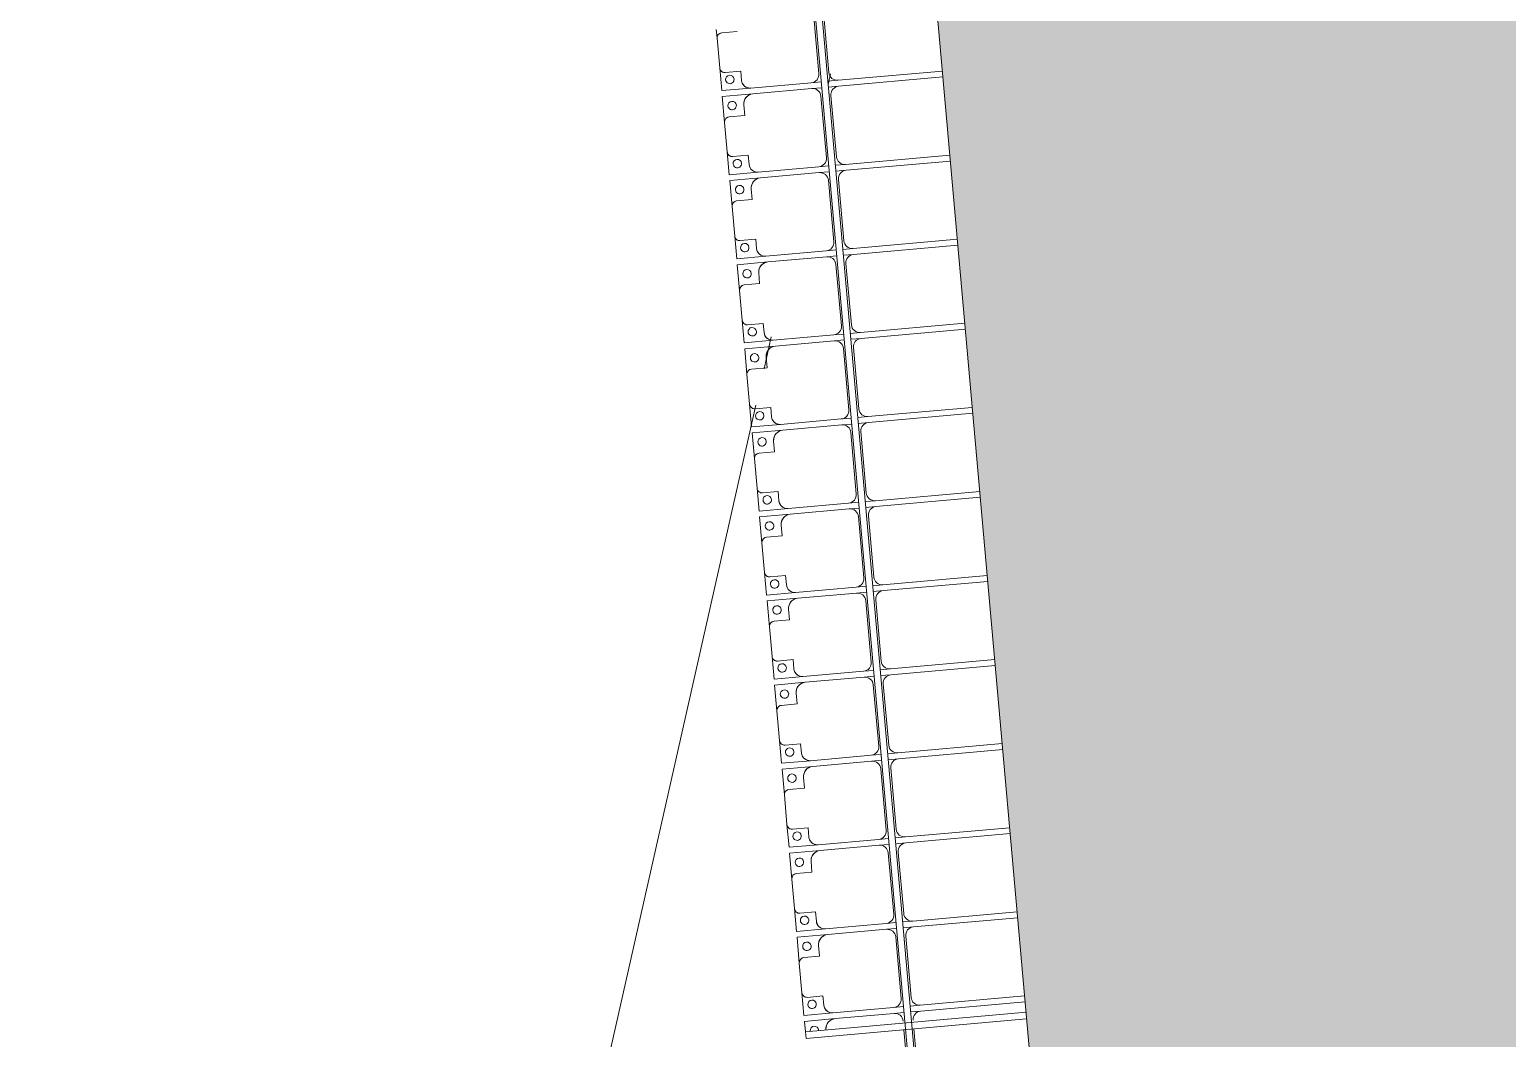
# Model space of a CAD drawing. Header units: millimetres. Extents: x -861324 to 439029, y -308065 to 694685.
# Drawn here: x -85889 to -77136, y 13378 to 19354 of the extents above; entities that cross this region are included whole.
import ezdxf

# ---------------------------------------------------------------- set-up
doc = ezdxf.new("R2010")
doc.units = ezdxf.units.MM
for name, color, linetype, lineweight in [('A-DETL-GENF', 92, 'Continuous', 9), ('A-DETL-THIN', 151, 'Continuous', 9), ('A-GENM', 13, 'Continuous', 9), ('C-TOPO-MINR', 7, 'Continuous', 9), ('S-BEAM', 12, 'Continuous', 9)]:
    doc.layers.add(name, color=color, linetype=linetype, lineweight=lineweight)

# ---------------------------------------------------------------- blocks, each defined once
blk = doc.blocks.new('Dải phao đi lại kèm đỡ invester - DẢI PHAO ĐI LẠI-19658-BỐ TRÍ BÈ PIN HỒ BẢN MÒNG')
at = {"layer": 'A-GENM', "color": 7}
for p, q in [((145223.4, -620.3), (145223.4, 0)), ((145258.4, 0), (145258.4, -620.3)), ((146223.4, -620.3), (146223.4, 0)), ((146723.4, -620.3), (146723.4, 0)), ((146758.4, 0), (146758.4, -620.3)), ((147723.4, -620.3), (147723.4, 0)), ((147758.4, 0), (147758.4, -620.3)), ((148723.4, -620.3), (148723.4, 0)), ((148758.4, 0), (148758.4, -620.3)), ((149723.4, -620.3), (149723.4, 0)), ((149758.4, 0), (149758.4, -620.3)), ((150258.4, 0), (150258.4, -620.3)), ((144723.4, -620.3), (144723.4, 0)), ((144758.4, 0), (144758.4, -620.3)), ((145723.4, -620.3), (145723.4, 0)), ((145758.4, 0), (145758.4, -620.3)), ((146258.4, 0), (146258.4, -620.3)), ((147223.4, -620.3), (147223.4, 0)), ((147258.4, 0), (147258.4, -620.3)), ((148223.4, -620.3), (148223.4, 0)), ((148258.4, 0), (148258.4, -620.3)), ((149223.4, -620.3), (149223.4, 0)), ((149258.4, 0), (149258.4, -620.3)), ((150223.4, -620.3), (150223.4, 0)), ((144360, -670.3), (144673.4, -670.3)), ((144723.4, -620.3), (144723.4, -681.1)), ((144758.4, -681.1), (144758.4, -620.3)), ((144808.4, -670.3), (145173.4, -670.3)), ((145223.4, -620.3), (145223.4, -681.1)), ((145258.4, -681.1), (145258.4, -620.3)), ((145308.4, -670.3), (145673.4, -670.3)), ((145723.4, -620.3), (145723.4, -681.1)), ((145758.4, -681.1), (145758.4, -620.3)), ((145808.4, -670.3), (146173.4, -670.3)), ((146223.4, -620.3), (146223.4, -681.1)), ((146258.4, -681.1), (146258.4, -620.3)), ((146308.4, -670.3), (146673.4, -670.3)), ((146723.4, -620.3), (146723.4, -681.1)), ((146758.4, -681.1), (146758.4, -620.3)), ((146808.4, -670.3), (147173.4, -670.3)), ((147223.4, -620.3), (147223.4, -681.1)), ((147258.4, -681.1), (147258.4, -620.3)), ((147308.4, -670.3), (147673.4, -670.3)), ((147723.4, -620.3), (147723.4, -681.1)), ((147758.4, -681.1), (147758.4, -620.3)), ((147808.4, -670.3), (148173.4, -670.3)), ((148223.4, -620.3), (148223.4, -681.1)), ((148258.4, -681.1), (148258.4, -620.3)), ((148308.4, -670.3), (148673.4, -670.3)), ((148723.4, -620.3), (148723.4, -681.1)), ((148758.4, -681.1), (148758.4, -620.3)), ((148808.4, -670.3), (149173.4, -670.3)), ((149223.4, -620.3), (149223.4, -681.1)), ((149258.4, -681.1), (149258.4, -620.3)), ((149308.4, -670.3), (149673.4, -670.3)), ((149723.4, -620.3), (149723.4, -681.1)), ((149758.4, -681.1), (149758.4, -620.3)), ((149808.4, -670.3), (150173.4, -670.3)), ((150223.4, -620.3), (150223.4, -681.1)), ((150258.4, -681.1), (150258.4, -620.3)), ((150360, -670.3), (150673.4, -670.3)), ((144673.4, -729.7), (144360, -729.7)), ((144723.4, -721.1), (144723.4, -779.7)), ((144723.4, -1139.7), (144723.4, -779.7)), ((144758.4, -779.7), (144758.4, -721.1)), ((144758.4, -779.7), (144758.4, -1129.7)), ((145173.4, -729.7), (144808.4, -729.7)), ((145223.4, -721.1), (145223.4, -779.7)), ((145223.4, -1139.7), (145223.4, -779.7)), ((145258.4, -779.7), (145258.4, -721.1)), ((145258.4, -779.7), (145258.4, -1129.7)), ((145673.4, -729.7), (145308.4, -729.7)), ((145723.4, -721.1), (145723.4, -779.7)), ((145723.4, -1139.7), (145723.4, -779.7)), ((145758.4, -779.7), (145758.4, -721.1)), ((145758.4, -779.7), (145758.4, -1129.7)), ((146173.4, -729.7), (145808.4, -729.7)), ((146223.4, -721.1), (146223.4, -779.7)), ((146223.4, -1139.7), (146223.4, -779.7)), ((146258.4, -779.7), (146258.4, -721.1)), ((146258.4, -779.7), (146258.4, -1129.7)), ((146673.4, -729.7), (146308.4, -729.7)), ((146723.4, -721.1), (146723.4, -779.7)), ((146723.4, -1139.7), (146723.4, -779.7)), ((146758.4, -779.7), (146758.4, -721.1)), ((146758.4, -779.7), (146758.4, -1129.7)), ((147173.4, -729.7), (146808.4, -729.7)), ((147223.4, -721.1), (147223.4, -779.7)), ((147223.4, -1139.7), (147223.4, -779.7)), ((147258.4, -779.7), (147258.4, -721.1)), ((147258.4, -779.7), (147258.4, -1129.7)), ((147673.4, -729.7), (147308.4, -729.7)), ((147723.4, -721.1), (147723.4, -779.7)), ((147723.4, -1139.7), (147723.4, -779.7)), ((147758.4, -779.7), (147758.4, -721.1)), ((147758.4, -779.7), (147758.4, -1129.7)), ((148173.4, -729.7), (147808.4, -729.7)), ((148223.4, -721.1), (148223.4, -779.7)), ((148223.4, -1139.7), (148223.4, -779.7)), ((148258.4, -779.7), (148258.4, -721.1)), ((148258.4, -779.7), (148258.4, -1129.7)), ((148673.4, -729.7), (148308.4, -729.7)), ((148723.4, -721.1), (148723.4, -779.7)), ((148723.4, -1139.7), (148723.4, -779.7)), ((148758.4, -779.7), (148758.4, -721.1)), ((148758.4, -779.7), (148758.4, -1129.7)), ((149173.4, -729.7), (148808.4, -729.7)), ((149223.4, -721.1), (149223.4, -779.7)), ((149223.4, -1139.7), (149223.4, -779.7)), ((149258.4, -779.7), (149258.4, -721.1)), ((149258.4, -779.7), (149258.4, -1129.7)), ((149673.4, -729.7), (149308.4, -729.7)), ((149723.4, -721.1), (149723.4, -779.7)), ((149723.4, -1139.7), (149723.4, -779.7)), ((149758.4, -779.7), (149758.4, -721.1)), ((149758.4, -779.7), (149758.4, -1129.7)), ((150173.4, -729.7), (149808.4, -729.7)), ((150223.4, -721.1), (150223.4, -779.7)), ((150223.4, -1139.7), (150223.4, -779.7)), ((150258.4, -779.7), (150258.4, -721.1)), ((150258.4, -779.7), (150258.4, -1129.7)), ((150673.4, -729.7), (150360, -729.7)), ((144381.8, -1189.7), (144381.8, -1282.2)), ((144618.2, -1282.2), (144618.2, -1189.7)), ((144618.2, -1189.7), (144673.4, -1189.7)), ((144818.4, -1189.7), (144881.8, -1189.7)), ((144881.8, -1189.7), (144881.8, -1282.2)), ((145118.2, -1282.2), (145118.2, -1189.7)), ((145118.2, -1189.7), (145173.4, -1189.7)), ((145318.4, -1189.7), (145381.8, -1189.7)), ((145381.8, -1189.7), (145381.8, -1282.2)), ((145618.2, -1282.2), (145618.2, -1189.7)), ((145618.2, -1189.7), (145673.4, -1189.7)), ((145818.4, -1189.7), (145881.8, -1189.7)), ((145881.8, -1189.7), (145881.8, -1282.2)), ((146118.2, -1282.2), (146118.2, -1189.7)), ((146118.2, -1189.7), (146173.4, -1189.7)), ((146318.4, -1189.7), (146381.8, -1189.7)), ((146381.8, -1189.7), (146381.8, -1282.2)), ((146618.2, -1282.2), (146618.2, -1189.7)), ((146618.2, -1189.7), (146673.4, -1189.7)), ((146818.4, -1189.7), (146881.8, -1189.7)), ((146881.8, -1189.7), (146881.8, -1282.2)), ((147118.2, -1282.2), (147118.2, -1189.7)), ((147118.2, -1189.7), (147173.4, -1189.7)), ((147318.4, -1189.7), (147381.8, -1189.7)), ((147381.8, -1189.7), (147381.8, -1282.2)), ((147618.2, -1282.2), (147618.2, -1189.7)), ((147618.2, -1189.7), (147673.4, -1189.7)), ((147818.4, -1189.7), (147881.8, -1189.7)), ((147881.8, -1189.7), (147881.8, -1282.2)), ((148118.2, -1282.2), (148118.2, -1189.7)), ((148118.2, -1189.7), (148173.4, -1189.7)), ((148318.4, -1189.7), (148381.8, -1189.7)), ((148381.8, -1189.7), (148381.8, -1282.2)), ((148618.2, -1282.2), (148618.2, -1189.7)), ((148618.2, -1189.7), (148673.4, -1189.7)), ((148818.4, -1189.7), (148881.8, -1189.7)), ((148881.8, -1189.7), (148881.8, -1282.2)), ((149118.2, -1282.2), (149118.2, -1189.7)), ((149118.2, -1189.7), (149173.4, -1189.7)), ((149318.4, -1189.7), (149381.8, -1189.7)), ((149381.8, -1189.7), (149381.8, -1282.2)), ((149618.2, -1282.2), (149618.2, -1189.7)), ((149618.2, -1189.7), (149673.4, -1189.7)), ((149818.4, -1189.7), (149881.8, -1189.7)), ((149881.8, -1189.7), (149881.8, -1282.2)), ((150118.2, -1282.2), (150118.2, -1189.7)), ((150118.2, -1189.7), (150173.4, -1189.7)), ((144411.8, -1312.2), (144588.2, -1312.2)), ((144911.8, -1312.2), (145088.2, -1312.2)), ((145411.8, -1312.2), (145588.2, -1312.2)), ((145911.8, -1312.2), (146088.2, -1312.2)), ((146411.8, -1312.2), (146588.2, -1312.2)), ((146911.8, -1312.2), (147088.2, -1312.2)), ((147411.8, -1312.2), (147588.2, -1312.2)), ((147911.8, -1312.2), (148088.2, -1312.2)), ((148411.8, -1312.2), (148588.2, -1312.2)), ((148911.8, -1312.2), (149088.2, -1312.2)), ((149411.8, -1312.2), (149588.2, -1312.2)), ((149911.8, -1312.2), (150088.2, -1312.2))]:
    blk.add_line(p, q, dxfattribs=at)
at = {"layer": 'A-GENM', "color": 9}
for p, q in [((144723.4, -620.3), (144723.4, -681.1)), ((144758.4, -681.1), (144758.4, -620.3)), ((145223.4, -620.3), (145223.4, -681.1)), ((145258.4, -681.1), (145258.4, -620.3)), ((145723.4, -620.3), (145723.4, -681.1)), ((145758.4, -681.1), (145758.4, -620.3)), ((146223.4, -620.3), (146223.4, -681.1)), ((146258.4, -681.1), (146258.4, -620.3)), ((146723.4, -620.3), (146723.4, -681.1)), ((146758.4, -681.1), (146758.4, -620.3)), ((147223.4, -620.3), (147223.4, -681.1)), ((147258.4, -681.1), (147258.4, -620.3)), ((147723.4, -620.3), (147723.4, -681.1)), ((147758.4, -681.1), (147758.4, -620.3)), ((148223.4, -620.3), (148223.4, -681.1)), ((148258.4, -681.1), (148258.4, -620.3)), ((148723.4, -620.3), (148723.4, -681.1)), ((148758.4, -681.1), (148758.4, -620.3)), ((149223.4, -620.3), (149223.4, -681.1)), ((149258.4, -681.1), (149258.4, -620.3)), ((149723.4, -620.3), (149723.4, -681.1)), ((149758.4, -681.1), (149758.4, -620.3)), ((150223.4, -620.3), (150223.4, -681.1)), ((150258.4, -681.1), (150258.4, -620.3)), ((144723.4, -721.1), (144723.4, -779.7)), ((144758.4, -779.7), (144758.4, -721.1)), ((145223.4, -721.1), (145223.4, -779.7)), ((145258.4, -779.7), (145258.4, -721.1)), ((145723.4, -721.1), (145723.4, -779.7)), ((145758.4, -779.7), (145758.4, -721.1)), ((146223.4, -721.1), (146223.4, -779.7)), ((146258.4, -779.7), (146258.4, -721.1)), ((146723.4, -721.1), (146723.4, -779.7)), ((146758.4, -779.7), (146758.4, -721.1)), ((147223.4, -721.1), (147223.4, -779.7)), ((147258.4, -779.7), (147258.4, -721.1)), ((147723.4, -721.1), (147723.4, -779.7)), ((147758.4, -779.7), (147758.4, -721.1)), ((148223.4, -721.1), (148223.4, -779.7)), ((148258.4, -779.7), (148258.4, -721.1)), ((148723.4, -721.1), (148723.4, -779.7)), ((148758.4, -779.7), (148758.4, -721.1)), ((149223.4, -721.1), (149223.4, -779.7)), ((149258.4, -779.7), (149258.4, -721.1)), ((149723.4, -721.1), (149723.4, -779.7)), ((149758.4, -779.7), (149758.4, -721.1)), ((150223.4, -721.1), (150223.4, -779.7)), ((150258.4, -779.7), (150258.4, -721.1)), ((144758.4, -1312.2), (144758.4, -1129.7)), ((144758.4, -1129.7), (144758.4, -1312.2)), ((145258.4, -1312.2), (145258.4, -1129.7)), ((145258.4, -1129.7), (145258.4, -1312.2)), ((145758.4, -1312.2), (145758.4, -1129.7)), ((145758.4, -1129.7), (145758.4, -1312.2)), ((146258.4, -1312.2), (146258.4, -1129.7)), ((146258.4, -1129.7), (146258.4, -1312.2)), ((146758.4, -1312.2), (146758.4, -1129.7)), ((146758.4, -1129.7), (146758.4, -1312.2)), ((147258.4, -1312.2), (147258.4, -1129.7)), ((147258.4, -1129.7), (147258.4, -1312.2)), ((147758.4, -1312.2), (147758.4, -1129.7)), ((147758.4, -1129.7), (147758.4, -1312.2)), ((148258.4, -1312.2), (148258.4, -1129.7)), ((148258.4, -1129.7), (148258.4, -1312.2)), ((148758.4, -1312.2), (148758.4, -1129.7)), ((148758.4, -1129.7), (148758.4, -1312.2)), ((149258.4, -1312.2), (149258.4, -1129.7)), ((149258.4, -1129.7), (149258.4, -1312.2)), ((149758.4, -1312.2), (149758.4, -1129.7)), ((149758.4, -1129.7), (149758.4, -1312.2)), ((150258.4, -1312.2), (150258.4, -1129.7)), ((150258.4, -1129.7), (150258.4, -1312.2)), ((144381.8, -1282.2), (144381.8, -1189.7)), ((144381.8, -1189.7), (144381.8, -1282.2)), ((144381.8, -1282.2), (144381.8, -1189.7)), ((144673.4, -1189.7), (144618.2, -1189.7)), ((144618.2, -1189.7), (144618.2, -1282.2)), ((144618.2, -1282.2), (144618.2, -1189.7)), ((144618.2, -1189.7), (144618.2, -1282.2)), ((144618.2, -1189.7), (144673.4, -1189.7)), ((144673.4, -1189.7), (144618.2, -1189.7)), ((144723.4, -1139.7), (144723.4, -1312.2)), ((144723.4, -1312.2), (144723.4, -1139.7)), ((144881.8, -1189.7), (144818.4, -1189.7)), ((144818.4, -1189.7), (144881.8, -1189.7)), ((144881.8, -1189.7), (144818.4, -1189.7)), ((144881.8, -1282.2), (144881.8, -1189.7)), ((144881.8, -1189.7), (144881.8, -1282.2)), ((144881.8, -1282.2), (144881.8, -1189.7)), ((145173.4, -1189.7), (145118.2, -1189.7)), ((145118.2, -1189.7), (145118.2, -1282.2)), ((145118.2, -1282.2), (145118.2, -1189.7)), ((145118.2, -1189.7), (145118.2, -1282.2)), ((145118.2, -1189.7), (145173.4, -1189.7)), ((145173.4, -1189.7), (145118.2, -1189.7)), ((145223.4, -1139.7), (145223.4, -1312.2)), ((145223.4, -1312.2), (145223.4, -1139.7)), ((145381.8, -1189.7), (145318.4, -1189.7)), ((145318.4, -1189.7), (145381.8, -1189.7)), ((145381.8, -1189.7), (145318.4, -1189.7)), ((145381.8, -1282.2), (145381.8, -1189.7)), ((145381.8, -1189.7), (145381.8, -1282.2)), ((145381.8, -1282.2), (145381.8, -1189.7)), ((145673.4, -1189.7), (145618.2, -1189.7)), ((145618.2, -1189.7), (145618.2, -1282.2)), ((145618.2, -1282.2), (145618.2, -1189.7)), ((145618.2, -1189.7), (145618.2, -1282.2)), ((145618.2, -1189.7), (145673.4, -1189.7)), ((145673.4, -1189.7), (145618.2, -1189.7)), ((145723.4, -1139.7), (145723.4, -1312.2)), ((145723.4, -1312.2), (145723.4, -1139.7)), ((145881.8, -1189.7), (145818.4, -1189.7)), ((145818.4, -1189.7), (145881.8, -1189.7)), ((145881.8, -1189.7), (145818.4, -1189.7)), ((145881.8, -1282.2), (145881.8, -1189.7)), ((145881.8, -1189.7), (145881.8, -1282.2)), ((145881.8, -1282.2), (145881.8, -1189.7)), ((146173.4, -1189.7), (146118.2, -1189.7)), ((146118.2, -1189.7), (146118.2, -1282.2)), ((146118.2, -1282.2), (146118.2, -1189.7)), ((146118.2, -1189.7), (146118.2, -1282.2)), ((146118.2, -1189.7), (146173.4, -1189.7)), ((146173.4, -1189.7), (146118.2, -1189.7)), ((146223.4, -1139.7), (146223.4, -1312.2)), ((146223.4, -1312.2), (146223.4, -1139.7)), ((146381.8, -1189.7), (146318.4, -1189.7)), ((146318.4, -1189.7), (146381.8, -1189.7)), ((146381.8, -1189.7), (146318.4, -1189.7)), ((146381.8, -1282.2), (146381.8, -1189.7)), ((146381.8, -1189.7), (146381.8, -1282.2)), ((146381.8, -1282.2), (146381.8, -1189.7)), ((146673.4, -1189.7), (146618.2, -1189.7)), ((146618.2, -1189.7), (146618.2, -1282.2)), ((146618.2, -1282.2), (146618.2, -1189.7)), ((146618.2, -1189.7), (146618.2, -1282.2)), ((146618.2, -1189.7), (146673.4, -1189.7)), ((146673.4, -1189.7), (146618.2, -1189.7)), ((146723.4, -1139.7), (146723.4, -1312.2)), ((146723.4, -1312.2), (146723.4, -1139.7)), ((146881.8, -1189.7), (146818.4, -1189.7)), ((146818.4, -1189.7), (146881.8, -1189.7)), ((146881.8, -1189.7), (146818.4, -1189.7)), ((146881.8, -1282.2), (146881.8, -1189.7)), ((146881.8, -1189.7), (146881.8, -1282.2)), ((146881.8, -1282.2), (146881.8, -1189.7)), ((147173.4, -1189.7), (147118.2, -1189.7)), ((147118.2, -1189.7), (147118.2, -1282.2)), ((147118.2, -1282.2), (147118.2, -1189.7)), ((147118.2, -1189.7), (147118.2, -1282.2)), ((147118.2, -1189.7), (147173.4, -1189.7)), ((147173.4, -1189.7), (147118.2, -1189.7)), ((147223.4, -1139.7), (147223.4, -1312.2)), ((147223.4, -1312.2), (147223.4, -1139.7)), ((147381.8, -1189.7), (147318.4, -1189.7)), ((147318.4, -1189.7), (147381.8, -1189.7)), ((147381.8, -1189.7), (147318.4, -1189.7)), ((147381.8, -1282.2), (147381.8, -1189.7)), ((147381.8, -1189.7), (147381.8, -1282.2)), ((147381.8, -1282.2), (147381.8, -1189.7)), ((147673.4, -1189.7), (147618.2, -1189.7)), ((147618.2, -1189.7), (147618.2, -1282.2)), ((147618.2, -1282.2), (147618.2, -1189.7)), ((147618.2, -1189.7), (147618.2, -1282.2)), ((147618.2, -1189.7), (147673.4, -1189.7)), ((147673.4, -1189.7), (147618.2, -1189.7)), ((147723.4, -1139.7), (147723.4, -1312.2)), ((147723.4, -1312.2), (147723.4, -1139.7)), ((147881.8, -1189.7), (147818.4, -1189.7)), ((147818.4, -1189.7), (147881.8, -1189.7)), ((147881.8, -1189.7), (147818.4, -1189.7)), ((147881.8, -1282.2), (147881.8, -1189.7)), ((147881.8, -1189.7), (147881.8, -1282.2)), ((147881.8, -1282.2), (147881.8, -1189.7)), ((148173.4, -1189.7), (148118.2, -1189.7)), ((148118.2, -1189.7), (148118.2, -1282.2)), ((148118.2, -1282.2), (148118.2, -1189.7)), ((148118.2, -1189.7), (148118.2, -1282.2)), ((148118.2, -1189.7), (148173.4, -1189.7)), ((148173.4, -1189.7), (148118.2, -1189.7)), ((148223.4, -1139.7), (148223.4, -1312.2)), ((148223.4, -1312.2), (148223.4, -1139.7)), ((148381.8, -1189.7), (148318.4, -1189.7)), ((148318.4, -1189.7), (148381.8, -1189.7)), ((148381.8, -1189.7), (148318.4, -1189.7)), ((148381.8, -1282.2), (148381.8, -1189.7)), ((148381.8, -1189.7), (148381.8, -1282.2)), ((148381.8, -1282.2), (148381.8, -1189.7)), ((148673.4, -1189.7), (148618.2, -1189.7)), ((148618.2, -1189.7), (148618.2, -1282.2)), ((148618.2, -1282.2), (148618.2, -1189.7)), ((148618.2, -1189.7), (148618.2, -1282.2)), ((148618.2, -1189.7), (148673.4, -1189.7)), ((148673.4, -1189.7), (148618.2, -1189.7)), ((148723.4, -1139.7), (148723.4, -1312.2)), ((148723.4, -1312.2), (148723.4, -1139.7)), ((148881.8, -1189.7), (148818.4, -1189.7)), ((148818.4, -1189.7), (148881.8, -1189.7)), ((148881.8, -1189.7), (148818.4, -1189.7)), ((148881.8, -1282.2), (148881.8, -1189.7)), ((148881.8, -1189.7), (148881.8, -1282.2)), ((148881.8, -1282.2), (148881.8, -1189.7)), ((149173.4, -1189.7), (149118.2, -1189.7)), ((149118.2, -1189.7), (149118.2, -1282.2)), ((149118.2, -1282.2), (149118.2, -1189.7)), ((149118.2, -1189.7), (149118.2, -1282.2)), ((149118.2, -1189.7), (149173.4, -1189.7)), ((149173.4, -1189.7), (149118.2, -1189.7)), ((149223.4, -1139.7), (149223.4, -1312.2)), ((149223.4, -1312.2), (149223.4, -1139.7)), ((149381.8, -1189.7), (149318.4, -1189.7)), ((149318.4, -1189.7), (149381.8, -1189.7)), ((149381.8, -1189.7), (149318.4, -1189.7)), ((149381.8, -1282.2), (149381.8, -1189.7)), ((149381.8, -1189.7), (149381.8, -1282.2)), ((149381.8, -1282.2), (149381.8, -1189.7)), ((149673.4, -1189.7), (149618.2, -1189.7)), ((149618.2, -1189.7), (149618.2, -1282.2)), ((149618.2, -1282.2), (149618.2, -1189.7)), ((149618.2, -1189.7), (149618.2, -1282.2)), ((149618.2, -1189.7), (149673.4, -1189.7)), ((149673.4, -1189.7), (149618.2, -1189.7)), ((149723.4, -1139.7), (149723.4, -1312.2)), ((149723.4, -1312.2), (149723.4, -1139.7)), ((149881.8, -1189.7), (149818.4, -1189.7)), ((149818.4, -1189.7), (149881.8, -1189.7)), ((149881.8, -1189.7), (149818.4, -1189.7)), ((149881.8, -1282.2), (149881.8, -1189.7)), ((149881.8, -1189.7), (149881.8, -1282.2)), ((149881.8, -1282.2), (149881.8, -1189.7)), ((150173.4, -1189.7), (150118.2, -1189.7)), ((150118.2, -1189.7), (150118.2, -1282.2)), ((150118.2, -1282.2), (150118.2, -1189.7)), ((150118.2, -1189.7), (150118.2, -1282.2)), ((150118.2, -1189.7), (150173.4, -1189.7)), ((150173.4, -1189.7), (150118.2, -1189.7)), ((150223.4, -1139.7), (150223.4, -1312.2)), ((150223.4, -1312.2), (150223.4, -1139.7)), ((144411.8, -1312.2), (144360, -1312.2)), ((144360, -1312.2), (144411.8, -1312.2)), ((144723.4, -1312.2), (144588.2, -1312.2)), ((144588.2, -1312.2), (144723.4, -1312.2)), ((144911.8, -1312.2), (144758.4, -1312.2)), ((144758.4, -1312.2), (144911.8, -1312.2)), ((145223.4, -1312.2), (145088.2, -1312.2)), ((145088.2, -1312.2), (145223.4, -1312.2)), ((145411.8, -1312.2), (145258.4, -1312.2)), ((145258.4, -1312.2), (145411.8, -1312.2)), ((145723.4, -1312.2), (145588.2, -1312.2)), ((145588.2, -1312.2), (145723.4, -1312.2)), ((145911.8, -1312.2), (145758.4, -1312.2)), ((145758.4, -1312.2), (145911.8, -1312.2)), ((146223.4, -1312.2), (146088.2, -1312.2)), ((146088.2, -1312.2), (146223.4, -1312.2)), ((146411.8, -1312.2), (146258.4, -1312.2)), ((146258.4, -1312.2), (146411.8, -1312.2)), ((146723.4, -1312.2), (146588.2, -1312.2)), ((146588.2, -1312.2), (146723.4, -1312.2)), ((146911.8, -1312.2), (146758.4, -1312.2)), ((146758.4, -1312.2), (146911.8, -1312.2)), ((147223.4, -1312.2), (147088.2, -1312.2)), ((147088.2, -1312.2), (147223.4, -1312.2)), ((147411.8, -1312.2), (147258.4, -1312.2)), ((147258.4, -1312.2), (147411.8, -1312.2)), ((147723.4, -1312.2), (147588.2, -1312.2)), ((147588.2, -1312.2), (147723.4, -1312.2)), ((147911.8, -1312.2), (147758.4, -1312.2)), ((147758.4, -1312.2), (147911.8, -1312.2)), ((148223.4, -1312.2), (148088.2, -1312.2)), ((148088.2, -1312.2), (148223.4, -1312.2)), ((148411.8, -1312.2), (148258.4, -1312.2)), ((148258.4, -1312.2), (148411.8, -1312.2)), ((148723.4, -1312.2), (148588.2, -1312.2)), ((148588.2, -1312.2), (148723.4, -1312.2)), ((148911.8, -1312.2), (148758.4, -1312.2)), ((148758.4, -1312.2), (148911.8, -1312.2)), ((149223.4, -1312.2), (149088.2, -1312.2)), ((149088.2, -1312.2), (149223.4, -1312.2)), ((149411.8, -1312.2), (149258.4, -1312.2)), ((149258.4, -1312.2), (149411.8, -1312.2)), ((149723.4, -1312.2), (149588.2, -1312.2)), ((149588.2, -1312.2), (149723.4, -1312.2)), ((149911.8, -1312.2), (149758.4, -1312.2)), ((149758.4, -1312.2), (149911.8, -1312.2)), ((150223.4, -1312.2), (150088.2, -1312.2)), ((150088.2, -1312.2), (150223.4, -1312.2)), ((150320, -1312.2), (150258.4, -1312.2)), ((150258.4, -1312.2), (150320, -1312.2))]:
    blk.add_line(p, q, dxfattribs=at)
at = {"layer": 'A-GENM', "color": 7}
for centre, radius, start, end in [((144673.4, -620.3), 50, 270, 0), ((144808.4, -620.3), 50, 180, 270), ((145173.4, -620.3), 50, 270, 0), ((145308.4, -620.3), 50, 180, 270), ((145673.4, -620.3), 50, 270, 0), ((145808.4, -620.3), 50, 180, 270), ((146173.4, -620.3), 50, 270, 0), ((146308.4, -620.3), 50, 180, 270), ((146673.4, -620.3), 50, 270, 0), ((146808.4, -620.3), 50, 180, 270), ((147173.4, -620.3), 50, 270, 0), ((147308.4, -620.3), 50, 180, 270), ((147673.4, -620.3), 50, 270, 0), ((147808.4, -620.3), 50, 180, 270), ((148173.4, -620.3), 50, 270, 0), ((148308.4, -620.3), 50, 180, 270), ((148673.4, -620.3), 50, 270, 0), ((148808.4, -620.3), 50, 180, 270), ((149173.4, -620.3), 50, 270, 0), ((149308.4, -620.3), 50, 180, 270), ((149673.4, -620.3), 50, 270, 0), ((149808.4, -620.3), 50, 180, 270), ((150173.4, -620.3), 50, 270, 0), ((150308.4, -620.3), 50, 180, 270), ((144673.4, -779.7), 50, 360, 90), ((144808.4, -779.7), 50, 90, 180), ((145173.4, -779.7), 50, 360, 90), ((145308.4, -779.7), 50, 90, 180), ((145673.4, -779.7), 50, 360, 90), ((145808.4, -779.7), 50, 90, 180), ((146173.4, -779.7), 50, 360, 90), ((146308.4, -779.7), 50, 90, 180), ((146673.4, -779.7), 50, 360, 90), ((146808.4, -779.7), 50, 90, 180), ((147173.4, -779.7), 50, 360, 90), ((147308.4, -779.7), 50, 90, 180), ((147673.4, -779.7), 50, 360, 90), ((147808.4, -779.7), 50, 90, 180), ((148173.4, -779.7), 50, 360, 90), ((148308.4, -779.7), 50, 90, 180), ((148673.4, -779.7), 50, 360, 90), ((148808.4, -779.7), 50, 90, 180), ((149173.4, -779.7), 50, 360, 90), ((149308.4, -779.7), 50, 90, 180), ((149673.4, -779.7), 50, 360, 90), ((149808.4, -779.7), 50, 90, 180), ((150173.4, -779.7), 50, 360, 90), ((150308.4, -779.7), 50, 90, 180), ((144818.4, -1129.7), 60, 180, 270), ((145318.4, -1129.7), 60, 180, 270), ((145818.4, -1129.7), 60, 180, 270), ((146318.4, -1129.7), 60, 180, 270), ((146818.4, -1129.7), 60, 180, 270), ((147318.4, -1129.7), 60, 180, 270), ((147818.4, -1129.7), 60, 180, 270), ((148318.4, -1129.7), 60, 180, 270), ((148818.4, -1129.7), 60, 180, 270), ((149318.4, -1129.7), 60, 180, 270), ((149818.4, -1129.7), 60, 180, 270), ((150318.4, -1129.7), 60, 180, 270), ((144673.4, -1139.7), 50, 270, 360), ((145173.4, -1139.7), 50, 270, 360), ((145673.4, -1139.7), 50, 270, 360), ((146173.4, -1139.7), 50, 270, 360), ((146673.4, -1139.7), 50, 270, 360), ((147173.4, -1139.7), 50, 270, 360), ((147673.4, -1139.7), 50, 270, 360), ((148173.4, -1139.7), 50, 270, 360), ((148673.4, -1139.7), 50, 270, 360), ((149173.4, -1139.7), 50, 270, 360), ((149673.4, -1139.7), 50, 270, 360), ((150173.4, -1139.7), 50, 270, 360), ((144411.8, -1282.2), 30, 180, 270), ((144588.2, -1282.2), 30, 270, 0), ((144911.8, -1282.2), 30, 180, 270), ((145088.2, -1282.2), 30, 270, 0), ((145411.8, -1282.2), 30, 180, 270), ((145588.2, -1282.2), 30, 270, 0), ((145911.8, -1282.2), 30, 180, 270), ((146088.2, -1282.2), 30, 270, 0), ((146411.8, -1282.2), 30, 180, 270), ((146588.2, -1282.2), 30, 270, 0), ((146911.8, -1282.2), 30, 180, 270), ((147088.2, -1282.2), 30, 270, 0), ((147411.8, -1282.2), 30, 180, 270), ((147588.2, -1282.2), 30, 270, 0), ((147911.8, -1282.2), 30, 180, 270), ((148088.2, -1282.2), 30, 270, 0), ((148411.8, -1282.2), 30, 180, 270), ((148588.2, -1282.2), 30, 270, 0), ((148911.8, -1282.2), 30, 180, 270), ((149088.2, -1282.2), 30, 270, 0), ((149411.8, -1282.2), 30, 180, 270), ((149588.2, -1282.2), 30, 270, 0), ((149911.8, -1282.2), 30, 180, 270), ((150088.2, -1282.2), 30, 270, 0)]:
    blk.add_arc(centre, radius, start, end, dxfattribs=at)
at = {"layer": 'A-GENM', "color": 9}
for centre, radius, start, end in [((144673.4, -1139.7), 50, 270, 345), ((144673.4, -1139.7), 50, 270, 345), ((144673.4, -1139.7), 50, 270, 345), ((144818.4, -1129.7), 60, 195, 270), ((144818.4, -1129.7), 60, 195, 270), ((144818.4, -1129.7), 60, 195, 270), ((145173.4, -1139.7), 50, 270, 345), ((145173.4, -1139.7), 50, 270, 345), ((145173.4, -1139.7), 50, 270, 345), ((145318.4, -1129.7), 60, 195, 270), ((145318.4, -1129.7), 60, 195, 270), ((145318.4, -1129.7), 60, 195, 270), ((145673.4, -1139.7), 50, 270, 345), ((145673.4, -1139.7), 50, 270, 345), ((145673.4, -1139.7), 50, 270, 345), ((145818.4, -1129.7), 60, 195, 270), ((145818.4, -1129.7), 60, 195, 270), ((145818.4, -1129.7), 60, 195, 270), ((146173.4, -1139.7), 50, 270, 345), ((146173.4, -1139.7), 50, 270, 345), ((146173.4, -1139.7), 50, 270, 345), ((146318.4, -1129.7), 60, 195, 270), ((146318.4, -1129.7), 60, 195, 270), ((146318.4, -1129.7), 60, 195, 270), ((146673.4, -1139.7), 50, 270, 345), ((146673.4, -1139.7), 50, 270, 345), ((146673.4, -1139.7), 50, 270, 345), ((146818.4, -1129.7), 60, 195, 270), ((146818.4, -1129.7), 60, 195, 270), ((146818.4, -1129.7), 60, 195, 270), ((147173.4, -1139.7), 50, 270, 345), ((147173.4, -1139.7), 50, 270, 345), ((147173.4, -1139.7), 50, 270, 345), ((147318.4, -1129.7), 60, 195, 270), ((147318.4, -1129.7), 60, 195, 270), ((147318.4, -1129.7), 60, 195, 270), ((147673.4, -1139.7), 50, 270, 345), ((147673.4, -1139.7), 50, 270, 345), ((147673.4, -1139.7), 50, 270, 345), ((147818.4, -1129.7), 60, 195, 270), ((147818.4, -1129.7), 60, 195, 270), ((147818.4, -1129.7), 60, 195, 270), ((148173.4, -1139.7), 50, 270, 345), ((148173.4, -1139.7), 50, 270, 345), ((148173.4, -1139.7), 50, 270, 345), ((148318.4, -1129.7), 60, 195, 270), ((148318.4, -1129.7), 60, 195, 270), ((148318.4, -1129.7), 60, 195, 270), ((148673.4, -1139.7), 50, 270, 345), ((148673.4, -1139.7), 50, 270, 345), ((148673.4, -1139.7), 50, 270, 345), ((148818.4, -1129.7), 60, 195, 270), ((148818.4, -1129.7), 60, 195, 270), ((148818.4, -1129.7), 60, 195, 270), ((149173.4, -1139.7), 50, 270, 345), ((149173.4, -1139.7), 50, 270, 345), ((149173.4, -1139.7), 50, 270, 345), ((149318.4, -1129.7), 60, 195, 270), ((149318.4, -1129.7), 60, 195, 270), ((149318.4, -1129.7), 60, 195, 270), ((149673.4, -1139.7), 50, 270, 345), ((149673.4, -1139.7), 50, 270, 345), ((149673.4, -1139.7), 50, 270, 345), ((149818.4, -1129.7), 60, 195, 270), ((149818.4, -1129.7), 60, 195, 270), ((149818.4, -1129.7), 60, 195, 270), ((150173.4, -1139.7), 50, 270, 345), ((150173.4, -1139.7), 50, 270, 345), ((150173.4, -1139.7), 50, 270, 345), ((150318.4, -1129.7), 60, 195, 270), ((150318.4, -1129.7), 60, 195, 270), ((150318.4, -1129.7), 60, 195, 270), ((144411.8, -1282.2), 30, 180, 240), ((144411.8, -1282.2), 30, 180, 240), ((144411.8, -1282.2), 30, 180, 240), ((144588.2, -1282.2), 30, 300, 0), ((144588.2, -1282.2), 30, 300, 0), ((144588.2, -1282.2), 30, 300, 0), ((144661.8, -1258.6), 25, 90, 270), ((144661.8, -1258.6), 25, 90, 270), ((144661.8, -1258.6), 25, 270, 90), ((144661.8, -1258.6), 25, 270, 90), ((144816.8, -1258.6), 25, 90, 270), ((144816.8, -1258.6), 25, 90, 270), ((144816.8, -1258.6), 25, 270, 90), ((144816.8, -1258.6), 25, 270, 90), ((144911.8, -1282.2), 30, 180, 240), ((144911.8, -1282.2), 30, 180, 240), ((144911.8, -1282.2), 30, 180, 240), ((145088.2, -1282.2), 30, 300, 0), ((145088.2, -1282.2), 30, 300, 0), ((145088.2, -1282.2), 30, 300, 0), ((145161.8, -1258.6), 25, 90, 270), ((145161.8, -1258.6), 25, 90, 270), ((145161.8, -1258.6), 25, 270, 90), ((145161.8, -1258.6), 25, 270, 90), ((145316.8, -1258.6), 25, 90, 270), ((145316.8, -1258.6), 25, 90, 270), ((145316.8, -1258.6), 25, 270, 90), ((145316.8, -1258.6), 25, 270, 90), ((145411.8, -1282.2), 30, 180, 240), ((145411.8, -1282.2), 30, 180, 240), ((145411.8, -1282.2), 30, 180, 240), ((145588.2, -1282.2), 30, 300, 0), ((145588.2, -1282.2), 30, 300, 0), ((145588.2, -1282.2), 30, 300, 0), ((145661.8, -1258.6), 25, 90, 270), ((145661.8, -1258.6), 25, 90, 270), ((145661.8, -1258.6), 25, 270, 90), ((145661.8, -1258.6), 25, 270, 90), ((145816.8, -1258.6), 25, 90, 270), ((145816.8, -1258.6), 25, 90, 270), ((145816.8, -1258.6), 25, 270, 90), ((145816.8, -1258.6), 25, 270, 90), ((145911.8, -1282.2), 30, 180, 240), ((145911.8, -1282.2), 30, 180, 240), ((145911.8, -1282.2), 30, 180, 240), ((146088.2, -1282.2), 30, 300, 0), ((146088.2, -1282.2), 30, 300, 0), ((146088.2, -1282.2), 30, 300, 0), ((146161.8, -1258.6), 25, 90, 270), ((146161.8, -1258.6), 25, 90, 270), ((146161.8, -1258.6), 25, 270, 90), ((146161.8, -1258.6), 25, 270, 90), ((146316.8, -1258.6), 25, 90, 270), ((146316.8, -1258.6), 25, 90, 270), ((146316.8, -1258.6), 25, 270, 90), ((146316.8, -1258.6), 25, 270, 90), ((146411.8, -1282.2), 30, 180, 240), ((146411.8, -1282.2), 30, 180, 240), ((146411.8, -1282.2), 30, 180, 240), ((146588.2, -1282.2), 30, 300, 0), ((146588.2, -1282.2), 30, 300, 0), ((146588.2, -1282.2), 30, 300, 0), ((146661.8, -1258.6), 25, 90, 270), ((146661.8, -1258.6), 25, 90, 270), ((146661.8, -1258.6), 25, 270, 90), ((146661.8, -1258.6), 25, 270, 90), ((146816.8, -1258.6), 25, 90, 270), ((146816.8, -1258.6), 25, 90, 270), ((146816.8, -1258.6), 25, 270, 90), ((146816.8, -1258.6), 25, 270, 90), ((146911.8, -1282.2), 30, 180, 240), ((146911.8, -1282.2), 30, 180, 240), ((146911.8, -1282.2), 30, 180, 240), ((147088.2, -1282.2), 30, 300, 0), ((147088.2, -1282.2), 30, 300, 0), ((147088.2, -1282.2), 30, 300, 0), ((147161.8, -1258.6), 25, 90, 270), ((147161.8, -1258.6), 25, 90, 270), ((147161.8, -1258.6), 25, 270, 90), ((147161.8, -1258.6), 25, 270, 90), ((147316.8, -1258.6), 25, 90, 270), ((147316.8, -1258.6), 25, 90, 270), ((147316.8, -1258.6), 25, 270, 90), ((147316.8, -1258.6), 25, 270, 90), ((147411.8, -1282.2), 30, 180, 240), ((147411.8, -1282.2), 30, 180, 240), ((147411.8, -1282.2), 30, 180, 240), ((147588.2, -1282.2), 30, 300, 0), ((147588.2, -1282.2), 30, 300, 0), ((147588.2, -1282.2), 30, 300, 0), ((147661.8, -1258.6), 25, 90, 270), ((147661.8, -1258.6), 25, 90, 270), ((147661.8, -1258.6), 25, 270, 90), ((147661.8, -1258.6), 25, 270, 90), ((147816.8, -1258.6), 25, 90, 270), ((147816.8, -1258.6), 25, 90, 270), ((147816.8, -1258.6), 25, 270, 90), ((147816.8, -1258.6), 25, 270, 90), ((147911.8, -1282.2), 30, 180, 240), ((147911.8, -1282.2), 30, 180, 240), ((147911.8, -1282.2), 30, 180, 240), ((148088.2, -1282.2), 30, 300, 0), ((148088.2, -1282.2), 30, 300, 0), ((148088.2, -1282.2), 30, 300, 0), ((148161.8, -1258.6), 25, 90, 270), ((148161.8, -1258.6), 25, 90, 270), ((148161.8, -1258.6), 25, 270, 90), ((148161.8, -1258.6), 25, 270, 90), ((148316.8, -1258.6), 25, 90, 270), ((148316.8, -1258.6), 25, 90, 270), ((148316.8, -1258.6), 25, 270, 90), ((148316.8, -1258.6), 25, 270, 90), ((148411.8, -1282.2), 30, 180, 240), ((148411.8, -1282.2), 30, 180, 240), ((148411.8, -1282.2), 30, 180, 240), ((148588.2, -1282.2), 30, 300, 0), ((148588.2, -1282.2), 30, 300, 0), ((148588.2, -1282.2), 30, 300, 0), ((148661.8, -1258.6), 25, 90, 270), ((148661.8, -1258.6), 25, 90, 270), ((148661.8, -1258.6), 25, 270, 90), ((148661.8, -1258.6), 25, 270, 90), ((148816.8, -1258.6), 25, 90, 270), ((148816.8, -1258.6), 25, 90, 270), ((148816.8, -1258.6), 25, 270, 90), ((148816.8, -1258.6), 25, 270, 90), ((148911.8, -1282.2), 30, 180, 240), ((148911.8, -1282.2), 30, 180, 240), ((148911.8, -1282.2), 30, 180, 240), ((149088.2, -1282.2), 30, 300, 0), ((149088.2, -1282.2), 30, 300, 0), ((149088.2, -1282.2), 30, 300, 0), ((149161.8, -1258.6), 25, 90, 270), ((149161.8, -1258.6), 25, 90, 270), ((149161.8, -1258.6), 25, 270, 90), ((149161.8, -1258.6), 25, 270, 90), ((149316.8, -1258.6), 25, 90, 270), ((149316.8, -1258.6), 25, 90, 270), ((149316.8, -1258.6), 25, 270, 90), ((149316.8, -1258.6), 25, 270, 90), ((149411.8, -1282.2), 30, 180, 240), ((149411.8, -1282.2), 30, 180, 240), ((149411.8, -1282.2), 30, 180, 240), ((149588.2, -1282.2), 30, 300, 0), ((149588.2, -1282.2), 30, 300, 0), ((149588.2, -1282.2), 30, 300, 0), ((149661.8, -1258.6), 25, 90, 270), ((149661.8, -1258.6), 25, 90, 270), ((149661.8, -1258.6), 25, 270, 90), ((149661.8, -1258.6), 25, 270, 90), ((149816.8, -1258.6), 25, 90, 270), ((149816.8, -1258.6), 25, 90, 270), ((149816.8, -1258.6), 25, 270, 90), ((149816.8, -1258.6), 25, 270, 90), ((149911.8, -1282.2), 30, 180, 240), ((149911.8, -1282.2), 30, 180, 240), ((149911.8, -1282.2), 30, 180, 240), ((150088.2, -1282.2), 30, 300, 0), ((150088.2, -1282.2), 30, 300, 0), ((150088.2, -1282.2), 30, 300, 0), ((150161.8, -1258.6), 25, 90, 270), ((150161.8, -1258.6), 25, 90, 270), ((150161.8, -1258.6), 25, 270, 90), ((150161.8, -1258.6), 25, 270, 90), ((150316.8, -1258.6), 25, 90, 270), ((150316.8, -1258.6), 25, 90, 270)]:
    blk.add_arc(centre, radius, start, end, dxfattribs=at)
blk = doc.blocks.new('Dầm C52 - Dầm C52-22346-BỐ TRÍ BÈ PIN HỒ BẢN MÒNG')
at = {"layer": 'S-BEAM', "color": 7}
for p, q in [((-87623.4, 20), (87623.4, 20)), ((87623.4, -20), (-87623.4, -20))]:
    blk.add_line(p, q, dxfattribs=at)
blk = doc.blocks.new('Dầm C52 - Hộp 40x60-15955-BỐ TRÍ BÈ PIN HỒ BẢN MÒNG')
at = {"layer": 'S-BEAM', "color": 7}
for p, q in [((-20146.3, -20), (-20146.3, 20)), ((-20146.3, 20), (-18834.2, 20)), ((-18834.2, -20), (-20146.3, -20))]:
    blk.add_line(p, q, dxfattribs=at)
blk = doc.blocks.new('HOBANMONG_BEPIN 4_rvt-1-BỐ TRÍ BÈ PIN HỒ BẢN MÒNG')
at = {"layer": 'A-GENM', "lineweight": 9, "rotation": 275.0793457303301}
blk.add_blockref('Dải phao đi lại kèm đỡ invester - DẢI PHAO ĐI LẠI-19658-BỐ TRÍ BÈ PIN HỒ BẢN MÒNG', (-93295.6, 163263.5), dxfattribs=at)
at = {"layer": 'S-BEAM', "lineweight": 9}
for name, p, rotation in [('Dầm C52 - Dầm C52-22346-BỐ TRÍ BÈ PIN HỒ BẢN MÒNG', (-86283, 76449.1), 95.07934573032993), ('Dầm C52 - Hộp 40x60-15955-BỐ TRÍ BÈ PIN HỒ BẢN MÒNG', (-61225, 15181.3), 5.079345730330104)]:
    blk.add_blockref(name, p, dxfattribs=dict(at, rotation=rotation))

msp = doc.modelspace()

# ---------------------------------------------------------------- hatches: boundary and pattern name
at = {"layer": 'A-DETL-GENF'}
msp.add_hatch(color=8, dxfattribs=at).paths.add_polyline_path([(-77890.4, -10053.4), (-40370, -6718.4), (-44619.7, 41093.2), (-10168.2, 44155.4), (-21323.6, 169660.6), (-93295.6, 163263.5), (-77965.4, -9210.3)])

# ---------------------------------------------------------------- linework, layer by layer
at = {"layer": 'A-DETL-THIN'}
msp.add_line((-93295.6, 163263.5), (-77890.4, -10053.4), dxfattribs=at)
at = {"layer": 'C-TOPO-MINR'}
for p, q in [((-81145.3, 19091.1), (-81159.2, 19029.3)), ((-81496.6, 17533.3), (-81539.1, 17344.9)), ((-81587.8, 17129.1), (-83540.1, 8472.5))]:
    msp.add_line(p, q, dxfattribs=at)

# ---------------------------------------------------------------- block references
at = {"lineweight": 5}
msp.add_blockref('HOBANMONG_BEPIN 4_rvt-1-BỐ TRÍ BÈ PIN HỒ BẢN MÒNG', (0, 0), dxfattribs=at)

doc.saveas('drawing.dxf')
